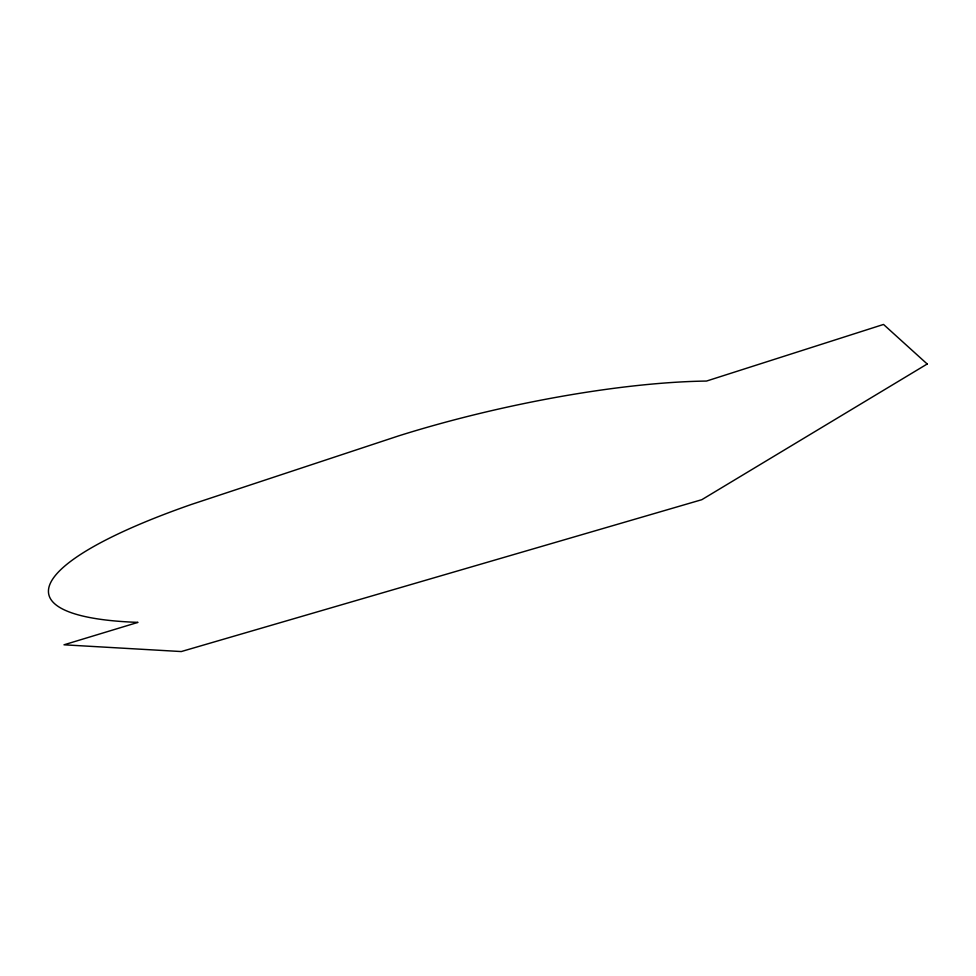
<?xml version="1.0" encoding="UTF-8"?>
<svg xmlns="http://www.w3.org/2000/svg" width="976" height="976" viewBox="0 0 976 976"><rect width="100%" height="100%" fill="white"/><g stroke="black" fill="none" stroke-linecap="round" stroke-linejoin="round"><path stroke-width="1.46" d="M927.2 363.999L701.817 499.688L181.28 651.553L63.989 644.807L137.97 622.371A352.116 71.053 -11.6 0 1 191.503 504.409L398.903 435.796A293.569 63.611 -12.5 0 1 706.526 381.055L883.524 324.447L927.2 363.999"/></g></svg>
